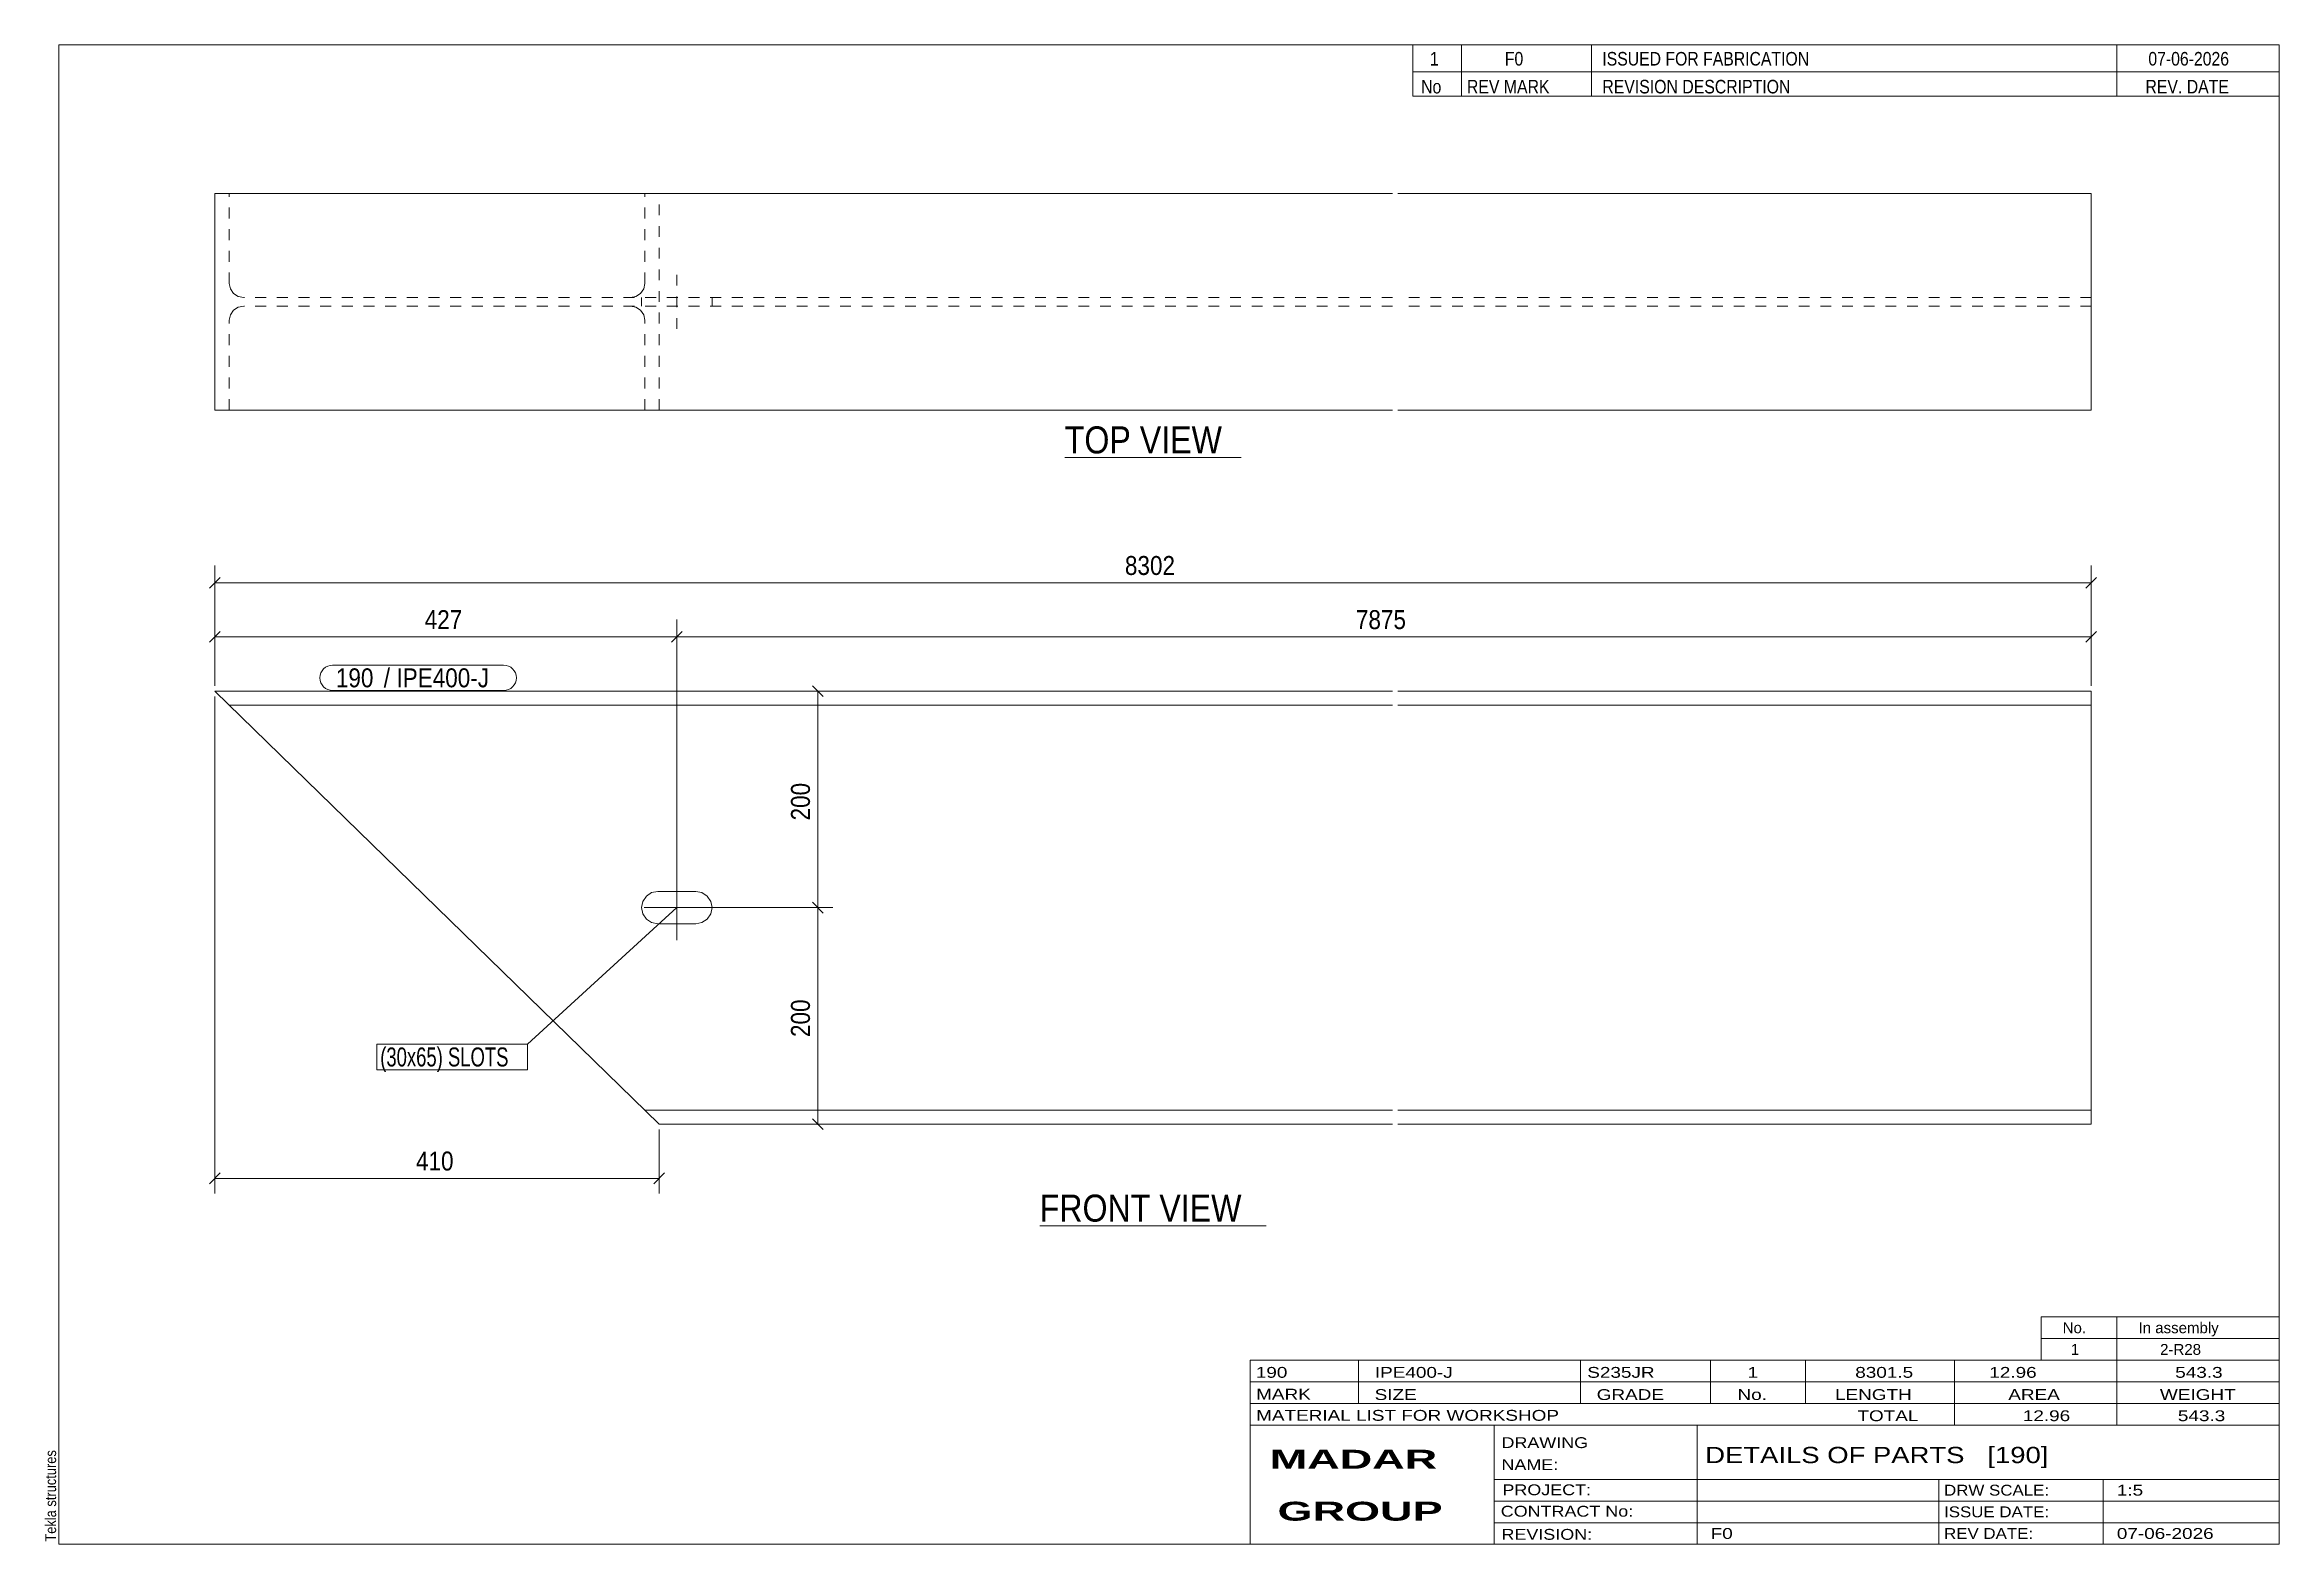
# Model space of a CAD drawing. Header units: millimetres. Extents: x 2 to 415, y 5 to 282.
import ezdxf

# ---------------------------------------------------------------- set-up
doc = ezdxf.new("R2010")
doc.units = ezdxf.units.MM
doc.linetypes.add('XKITLINE00', pattern=[0])
doc.linetypes.add('XKITLINE02', pattern=[4, 2, -2])
for name, color, linetype, lineweight in [('Bolt', 3, 'Continuous', 0), ('BoltMark', 7, 'Continuous', 0), ('Dimensions', 7, 'Continuous', 0), ('DrawingSheet', 5, 'Continuous', 0), ('OtherObjectType', 7, 'Continuous', 0), ('Part', 2, 'Continuous', 0), ('PartMark', 7, 'Continuous', 0)]:
    doc.layers.add(name, color=color, linetype=linetype, lineweight=lineweight)
doc.styles.add('ARIAL', font='ARIAL.TTF')
doc.styles.add('ARIAL_BOLD', font='ARIALBD.TTF')
doc.styles.add('ARIAL_NARROW', font='ARIALN.TTF')

# ---------------------------------------------------------------- blocks, each defined once
blk = doc.blocks.new('*A1')
at = {"layer": 'Bolt', "color": 3, "linetype": 'XKITLINE00', "lineweight": 0}
for p, q in [((119.11, 128.6), (119.11, 116.6)), ((112.84, 123.75), (113.49, 124.72)), ((113.49, 124.72), (114.46, 125.37)), ((114.46, 125.37), (115.61, 125.6)), ((115.61, 125.6), (122.61, 125.6)), ((122.61, 125.6), (123.76, 125.37)), ((123.76, 125.37), (124.73, 124.72)), ((124.73, 124.72), (125.38, 123.75)), ((112.61, 122.6), (112.84, 123.75)), ((112.84, 121.45), (112.61, 122.6)), ((112.61, 122.6), (112.61, 122.6)), ((113.49, 120.48), (112.84, 121.45)), ((113.11, 122.6), (125.11, 122.6)), ((114.46, 119.83), (113.49, 120.48)), ((115.61, 119.6), (114.46, 119.83)), ((123.76, 119.83), (122.61, 119.6)), ((124.73, 120.48), (123.76, 119.83)), ((125.38, 121.45), (124.73, 120.48)), ((125.38, 123.75), (125.61, 122.6)), ((125.61, 122.6), (125.38, 121.45)), ((125.61, 122.6), (125.61, 122.6)), ((122.61, 119.6), (115.61, 119.6))]:
    blk.add_line(p, q, dxfattribs=at)
blk = doc.blocks.new('*A2')
at = {"layer": 'Part', "color": 2, "linetype": 'XKITLINE00', "lineweight": 0}
for p, q in [((115.87, 82.6), (33.81, 162.6)), ((251.27, 162.6), (33.81, 162.6)), ((380.27, 162.6), (252.27, 162.6)), ((380.27, 162.6), (380.27, 157.4)), ((251.27, 160), (36.48, 160)), ((380.27, 160), (252.27, 160)), ((380.27, 157.4), (380.27, 87.8)), ((380.27, 87.8), (380.27, 85.2)), ((251.27, 85.2), (113.2, 85.2)), ((251.27, 82.6), (115.87, 82.6)), ((380.27, 85.2), (252.27, 85.2)), ((380.27, 82.6), (252.27, 82.6)), ((380.27, 85.2), (380.27, 82.6))]:
    blk.add_line(p, q, dxfattribs=at)
at = {"layer": 'Part', "color": 7, "linetype": 'XKITLINE02', "lineweight": 0}
for p, q in [((380.27, 85.4), (380.27, 86.81)), ((380.27, 85.2), (380.27, 85.4))]:
    blk.add_line(p, q, dxfattribs=at)
blk = doc.blocks.new('*A3')
at = {"layer": 'Bolt', "color": 3, "linetype": 'XKITLINE02', "lineweight": 0}
for p, q in [((119.11, 229.5), (119.11, 239.5)), ((112.61, 235.3), (112.61, 233.7)), ((125.61, 235.3), (125.61, 233.7))]:
    blk.add_line(p, q, dxfattribs=at)
blk = doc.blocks.new('*A4')
at = {"layer": 'Part', "color": 2, "linetype": 'XKITLINE00', "lineweight": 0}
for p, q in [((33.81, 254.5), (251.27, 254.5)), ((33.81, 214.5), (33.81, 254.5)), ((252.27, 254.5), (380.27, 254.5)), ((380.27, 254.5), (380.27, 214.5)), ((251.27, 214.5), (33.81, 214.5)), ((380.27, 214.5), (252.27, 214.5))]:
    blk.add_line(p, q, dxfattribs=at)
at = {"layer": 'Part', "color": 7, "linetype": 'XKITLINE02', "lineweight": 0}
for p, q in [((36.48, 237.9), (36.48, 254.5)), ((113.2, 237.9), (113.2, 254.5)), ((115.87, 214.5), (115.87, 254.5)), ((36.48, 237.9), (36.68, 236.91)), ((36.68, 236.91), (37.26, 236.06)), ((37.26, 236.06), (38.12, 235.5)), ((38.12, 235.5), (39.14, 235.3)), ((251.27, 235.3), (39.14, 235.3)), ((110.54, 235.3), (111.56, 235.5)), ((111.56, 235.5), (112.42, 236.06)), ((112.42, 236.06), (113, 236.91)), ((113, 236.91), (113.2, 237.9)), ((380.27, 235.3), (252.27, 235.3)), ((36.68, 232.09), (36.48, 231.1)), ((36.48, 214.5), (36.48, 231.1)), ((37.26, 232.94), (36.68, 232.09)), ((38.12, 233.5), (37.26, 232.94)), ((39.14, 233.7), (38.12, 233.5)), ((251.27, 233.7), (39.14, 233.7)), ((111.56, 233.5), (110.54, 233.7)), ((112.42, 232.94), (111.56, 233.5)), ((113, 232.09), (112.42, 232.94)), ((113.2, 231.1), (113, 232.09)), ((113.2, 214.5), (113.2, 231.1)), ((380.27, 233.7), (252.27, 233.7))]:
    blk.add_line(p, q, dxfattribs=at)
blk = doc.blocks.new('*A5')
at = {"layer": 'DrawingSheet', "color": 5, "linetype": 'XKITLINE00', "lineweight": 0}
for p, q in [((415, 282), (5, 282)), ((5, 282), (5, 5)), ((415, 5), (415, 282)), ((5, 5), (415, 5))]:
    blk.add_line(p, q, dxfattribs=at)
at = {"layer": 'DrawingSheet', "color": 5, "style": 'ARIAL', "width": 0.85}
blk.add_text('Tekla structures', height=2, rotation=90, dxfattribs=at).set_placement((4.5, 5.5))
blk = doc.blocks.new('*A6')
at = {"layer": 'OtherObjectType', "color": 7, "linetype": 'XKITLINE00', "lineweight": 0}
for p, q in [((371, 47), (415, 47)), ((371, 43), (371, 47)), ((385, 43), (385, 47)), ((415, 43), (415, 47)), ((371, 43), (415, 43)), ((371, 39), (371, 43)), ((385, 39), (385, 43)), ((415, 39), (415, 43)), ((371, 39), (415, 39))]:
    blk.add_line(p, q, dxfattribs=at)
at = {"layer": 'OtherObjectType', "color": 7, "style": 'ARIAL_NARROW', "width": 1.211571}
for s, p in [('No.', (375, 44)), ('In assembly', (389, 44)), ('1', (376.5, 40)), ('2-R28', (392.99, 40))]:
    blk.add_text(s, height=2, dxfattribs=at).set_placement(p)
blk = doc.blocks.new('*A7')
at = {"layer": 'OtherObjectType', "color": 7, "linetype": 'XKITLINE00', "lineweight": 0}
for p, q in [((255, 282), (415, 282)), ((415, 282), (255, 282)), ((255, 282), (255, 277)), ((264, 282), (264, 277)), ((288, 282), (288, 277)), ((385, 282), (385, 277)), ((415, 282), (415, 277)), ((255, 277), (415, 277)), ((255, 277), (255, 272.5)), ((255, 277), (415, 277)), ((264, 277), (264, 272.5)), ((288, 277), (288, 272.5)), ((385, 277), (385, 272.5)), ((415, 277), (415, 272.5)), ((415, 272.5), (255, 272.5))]:
    blk.add_line(p, q, dxfattribs=at)
at = {"layer": 'OtherObjectType', "color": 7, "style": 'ARIAL_NARROW'}
for s, width, p in [('1', 1.017001, (258.16, 278.15)), ('F0', 1.017001, (272, 278.15)), ('ISSUED FOR FABRICATION', 1.017001, (290, 278.15)), ('07-06-2026', 1.017001, (390.82, 278.15)), ('No', 1.02, (256.54, 273)), ('REV MARK', 1.02, (265, 273)), ('REVISION DESCRIPTION', 1.02, (290, 273)), ('REV. DATE', 1.02, (390.28, 273))]:
    blk.add_text(s, height=2.5, dxfattribs=dict(at, width=width)).set_placement(p)
blk = doc.blocks.new('*A8')
at = {"layer": 'OtherObjectType', "color": 7, "linetype": 'XKITLINE00', "lineweight": 0}
for p, q in [((225, 39), (415, 39)), ((225, 39), (225, 35)), ((225, 39), (415, 39)), ((245, 35), (245, 39)), ((286, 35), (286, 39)), ((310, 35), (310, 39)), ((327.5, 35), (327.5, 39)), ((355, 35), (355, 39)), ((385, 35), (385, 39)), ((415, 35), (415, 39)), ((225, 35), (415, 35)), ((225, 35), (225, 5)), ((225, 35), (415, 35)), ((245, 31), (245, 35)), ((286, 31), (286, 35)), ((310, 31), (310, 35)), ((327.5, 31), (327.5, 35)), ((355, 31), (355, 35)), ((385, 31), (385, 35)), ((415, 31), (415, 35)), ((225, 31), (415, 31)), ((355, 27), (355, 31)), ((385, 27), (385, 31)), ((415, 27), (415, 31)), ((225, 27), (415, 27)), ((270, 21), (270, 27)), ((307.5, 17), (307.5, 27)), ((415, 21), (415, 27)), ((270, 21), (270, 5)), ((415, 17), (415, 21)), ((270, 17), (415, 17)), ((307.5, 5), (307.5, 17)), ((352.16, 13), (352.16, 17)), ((382.5, 5), (382.5, 17)), ((415, 13), (415, 17)), ((270, 13), (415, 13)), ((352.16, 5), (352.16, 13)), ((415, 9), (415, 13)), ((270, 9), (415, 9)), ((415, 5), (415, 9)), ((225, 5), (415, 5)), ((262.5, 5), (415, 5))]:
    blk.add_line(p, q, dxfattribs=at)
at = {"layer": 'OtherObjectType', "color": 7, "style": 'ARIAL_NARROW'}
for s, height, width, p in [('190', 2, 1.525501, (226.01, 35.76)), ('IPE400-J', 2, 1.525501, (248, 35.76)), ('S235JR', 2, 1.525501, (287.22, 35.76)), ('1', 2, 1.525501, (316.82, 35.76)), ('8301.5', 2, 1.525501, (336.7, 35.76)), ('12.96', 2, 1.525501, (361.45, 35.76)), ('543.3', 2, 1.525501, (395.78, 35.76)), ('MARK', 2, 1.525501, (226.08, 31.73)), ('SIZE', 2, 1.525501, (247.96, 31.66)), ('GRADE', 2, 1.525501, (288.96, 31.66)), ('No.', 2, 1.525501, (314.96, 31.66)), ('LENGTH', 2, 1.525501, (332.96, 31.66)), ('AREA', 2, 1.525501, (364.96, 31.66)), ('WEIGHT', 2, 1.525501, (392.96, 31.66)), ('MATERIAL LIST FOR WORKSHOP', 2, 1.525501, (226.08, 27.82)), ('TOTAL', 2, 1.525501, (337.1, 27.75)), ('12.96', 2, 1.525501, (367.64, 27.75)), ('543.3', 2, 1.525501, (396.27, 27.75)), ('DRAWING', 2, 1.445, (271.38, 22.78)), ('NAME:', 2, 1.445, (271.38, 18.72)), ('DETAILS OF PARTS   [190]', 3, 1.474651, (309, 20)), ('PROJECT:', 2, 1.445, (271.55, 14.07)), ('DRW SCALE:', 2, 1.36, (353.1, 14)), ('1:5', 2, 1.525501, (385, 14)), ('CONTRACT No:', 2, 1.445, (271.25, 10.11)), ('ISSUE DATE:', 2, 1.36, (353.1, 10)), ('REVISION:', 2, 1.445, (271.38, 5.84)), ('F0', 2, 1.525501, (310, 6)), ('REV DATE:', 2, 1.36, (353.1, 6)), ('07-06-2026', 2, 1.525501, (385, 6))]:
    blk.add_text(s, height=height, dxfattribs=dict(at, width=width)).set_placement(p)
at = {"layer": 'OtherObjectType', "color": 1, "style": 'ARIAL_BOLD', "width": 1.7}
for s, p in [('MADAR ', (228.58, 18.97)), ('GROUP', (230.03, 9.37))]:
    blk.add_text(s, height=3.5, dxfattribs=at).set_placement(p)
blk = doc.blocks.new('*A9')
at = {"layer": 'Dimensions', "color": 7, "linetype": 'XKITLINE00', "lineweight": 0}
for p, q in [((120.11, 122.6), (147.94, 122.6)), ((144.15, 123.59), (146.13, 121.61)), ((145.14, 82.6), (145.14, 122.6)), ((120.11, 82.6), (147.94, 82.6)), ((144.15, 83.59), (146.13, 81.61))]:
    blk.add_line(p, q, dxfattribs=at)
at = {"layer": 'Dimensions', "color": 3}
for p in [(145.14, 122.6), (145.14, 82.6)]:
    blk.add_point(p, dxfattribs=at)
at = {"layer": 'Dimensions', "color": 3, "style": 'ARIAL', "width": 0.85}
blk.add_text('200', height=3.5, rotation=90.0002, dxfattribs=at).set_placement((143.69, 98.71))
blk = doc.blocks.new('*A10')
at = {"layer": 'Dimensions', "color": 7, "linetype": 'XKITLINE00', "lineweight": 0}
for p, q in [((120.11, 162.6), (147.94, 162.6)), ((144.15, 163.59), (146.13, 161.61)), ((145.14, 122.6), (145.14, 162.6)), ((120.11, 122.6), (147.94, 122.6)), ((144.15, 123.59), (146.13, 121.61))]:
    blk.add_line(p, q, dxfattribs=at)
at = {"layer": 'Dimensions', "color": 3}
for p in [(145.14, 162.6), (145.14, 122.6)]:
    blk.add_point(p, dxfattribs=at)
at = {"layer": 'Dimensions', "color": 3, "style": 'ARIAL', "width": 0.85}
blk.add_text('200', height=3.5, rotation=90.0002, dxfattribs=at).set_placement((143.69, 138.71))
blk = doc.blocks.new('*A11')
at = {"layer": 'Dimensions', "color": 7, "linetype": 'XKITLINE00', "lineweight": 0}
for p, q in [((33.81, 163.6), (33.81, 185.8)), ((380.27, 163.6), (380.27, 185.8)), ((34.8, 183.59), (32.82, 181.61)), ((33.81, 182.6), (380.27, 182.6)), ((381.26, 183.59), (379.28, 181.61))]:
    blk.add_line(p, q, dxfattribs=at)
at = {"layer": 'Dimensions', "color": 3}
for p in [(33.81, 182.6), (380.27, 182.6)]:
    blk.add_point(p, dxfattribs=at)
at = {"layer": 'Dimensions', "color": 3, "style": 'ARIAL', "width": 0.85}
blk.add_text('8302', height=3.5, dxfattribs=at).set_placement((201.85, 184.05))
blk = doc.blocks.new('*A12')
at = {"layer": 'Dimensions', "color": 7, "linetype": 'XKITLINE00', "lineweight": 0}
for p, q in [((33.81, 161.6), (33.81, 69.8)), ((115.87, 81.6), (115.87, 69.8)), ((34.8, 73.59), (32.82, 71.61)), ((33.81, 72.6), (115.87, 72.6)), ((116.86, 73.59), (114.88, 71.61))]:
    blk.add_line(p, q, dxfattribs=at)
at = {"layer": 'Dimensions', "color": 3}
for p in [(33.81, 72.6), (115.87, 72.6)]:
    blk.add_point(p, dxfattribs=at)
at = {"layer": 'Dimensions', "color": 3, "style": 'ARIAL', "width": 0.85}
blk.add_text('410', height=3.5, dxfattribs=at).set_placement((70.95, 74.05))
blk = doc.blocks.new('*A13')
at = {"layer": 'Dimensions', "color": 7, "linetype": 'XKITLINE00', "lineweight": 0}
for p, q in [((34.8, 173.59), (32.82, 171.61)), ((33.81, 163.6), (33.81, 175.8)), ((120.1, 173.59), (118.12, 171.61)), ((119.11, 123.6), (119.11, 175.8)), ((33.81, 172.6), (119.11, 172.6))]:
    blk.add_line(p, q, dxfattribs=at)
at = {"layer": 'Dimensions', "color": 3}
for p in [(33.81, 172.6), (119.11, 172.6)]:
    blk.add_point(p, dxfattribs=at)
at = {"layer": 'Dimensions', "color": 3, "style": 'ARIAL', "width": 0.85}
blk.add_text('427', height=3.5, dxfattribs=at).set_placement((72.56, 174.05))
blk = doc.blocks.new('*A14')
at = {"layer": 'Dimensions', "color": 7, "linetype": 'XKITLINE00', "lineweight": 0}
for p, q in [((120.1, 173.59), (118.12, 171.61)), ((119.11, 123.6), (119.11, 175.8)), ((381.26, 173.59), (379.28, 171.61)), ((380.27, 163.6), (380.27, 175.8)), ((119.11, 172.6), (380.27, 172.6))]:
    blk.add_line(p, q, dxfattribs=at)
at = {"layer": 'Dimensions', "color": 3}
for p in [(119.11, 172.6), (380.27, 172.6)]:
    blk.add_point(p, dxfattribs=at)
at = {"layer": 'Dimensions', "color": 3, "style": 'ARIAL', "width": 0.85}
blk.add_text('7875', height=3.5, dxfattribs=at).set_placement((244.5, 174.05))
blk = doc.blocks.new('*A15')
at = {"layer": 'BoltMark', "color": 7, "linetype": 'XKITLINE00', "lineweight": 0}
for p, q in [((119.11, 122.6), (91.53, 97.37)), ((63.75, 97.37), (91.53, 97.37)), ((63.75, 92.67), (63.75, 97.37)), ((91.53, 92.67), (91.53, 97.37)), ((63.75, 92.67), (91.53, 92.67))]:
    blk.add_line(p, q, dxfattribs=at)
at = {"layer": 'BoltMark', "color": 3, "style": 'ARIAL_NARROW', "width": 0.85}
blk.add_text('(30x65) SLOTS', height=3.5, dxfattribs=at).set_placement((64.35, 93.27))
blk = doc.blocks.new('*A16')
at = {"layer": 'PartMark', "color": 7, "linetype": 'XKITLINE00', "lineweight": 0}
for p, q in [((55.56, 167.4), (87.14, 167.4)), ((55.56, 162.7), (87.14, 162.7))]:
    blk.add_line(p, q, dxfattribs=at)
for centre, start, end in [((55.56, 165.05), 90, 270), ((87.14, 165.05), 270, 90)]:
    blk.add_arc(centre, 2.35, start, end, dxfattribs=at)
at = {"layer": 'PartMark', "color": 1, "style": 'ARIAL', "width": 0.85}
blk.add_text('190', height=3.5, dxfattribs=at).set_placement((56.16, 163.3))
at = {"layer": 'PartMark', "color": 3, "style": 'ARIAL', "width": 0.85}
for s, p in [('/', (65, 163.3)), ('IPE400-J', (67.34, 163.3))]:
    blk.add_text(s, height=3.5, dxfattribs=at).set_placement(p)
blk = doc.blocks.new('*A17')
at = {"layer": 'OtherObjectType', "color": 7, "linetype": 'XKITLINE00', "lineweight": 0}
blk.add_line((186.11, 63.85), (227.96, 63.85), dxfattribs=at)
at = {"layer": 'OtherObjectType', "color": 3, "style": 'ARIAL', "width": 0.85}
blk.add_text('FRONT VIEW', height=5, dxfattribs=at).set_placement((186.11, 64.6))
blk = doc.blocks.new('*A18')
at = {"layer": 'OtherObjectType', "color": 7, "linetype": 'XKITLINE00', "lineweight": 0}
blk.add_line((190.74, 205.75), (223.34, 205.75), dxfattribs=at)
at = {"layer": 'OtherObjectType', "color": 3, "style": 'ARIAL', "width": 0.85}
blk.add_text('TOP VIEW', height=5, dxfattribs=at).set_placement((190.74, 206.5))

msp = doc.modelspace()

# ---------------------------------------------------------------- block references
at = {"lineweight": 0}
for name in ['*A5', '*A7', '*A4', '*A3', '*A18', '*A11', '*A13', '*A14', '*A16', '*A12', '*A2', '*A10', '*A1', '*A15', '*A9', '*A17', '*A6', '*A8']:
    msp.add_blockref(name, (0, 0), dxfattribs=at)

doc.saveas('drawing.dxf')
